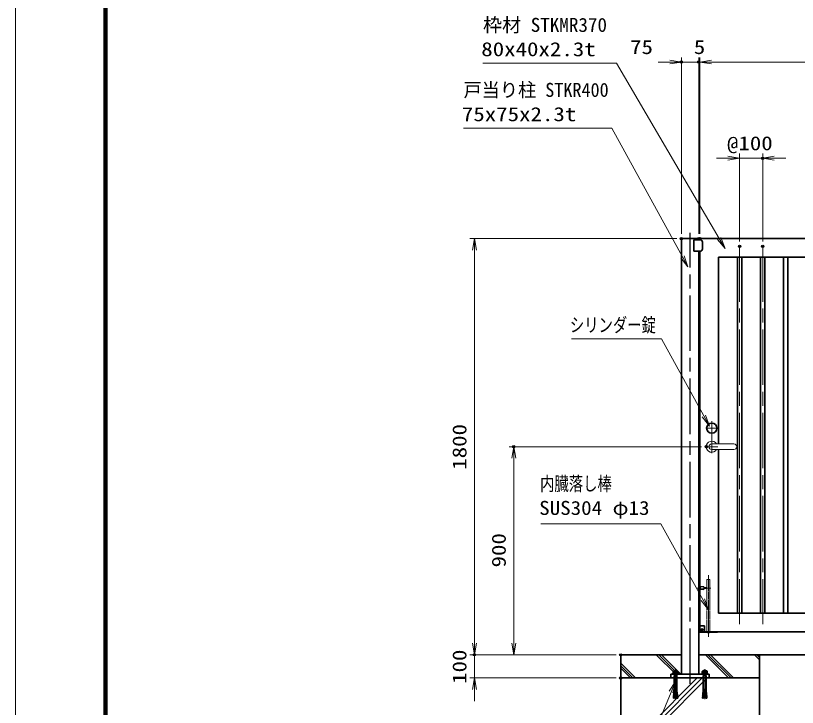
# Model space of a CAD drawing. Units: millimetres at full size. Extents: x -5940 to 5940, y -4200 to 4200.
# Drawn here: x -5940 to -2560, y -2044 to 947 of the extents above; entities that cross this region are included whole.
import ezdxf
from ezdxf.enums import TextEntityAlignment as Align

# ---------------------------------------------------------------- set-up
doc = ezdxf.new("R2010")
doc.units = ezdxf.units.MM
doc.header["$LTSCALE"] = 20
doc.header["$PDMODE"] = 32
doc.header["$PDSIZE"] = 10
doc.linetypes.add('DASHED', pattern=[7.5, 6, -1.5])
doc.linetypes.add('USER1', pattern=[18, 12, -1.5, 3, -1.5])
for name, color, linetype, lineweight in [('0-0_D-TTL', 7, 'Continuous', 18), ('0-1_軸線', 200, 'USER1', 15), ('0-2_隠れ線', 140, 'DASHED', 18), ('0-3_外形線', 7, 'Continuous', 35), ('0-4_寸法線', 4, 'Continuous', 18), ('0-5_0', 7, 'Continuous', 18), ('0-8_細線', 2, 'Continuous', 35), ('0-9_ハッチング', 253, 'Continuous', 13), ('0-A_2', 7, 'Continuous', 18), ('0-B_中心線', 6, 'USER1', 25)]:
    doc.layers.add(name, color=color, linetype=linetype, lineweight=lineweight)
doc.layers.add('0-6_Defpoints', color=7, linetype='Continuous')
doc.styles.add('ＭＳ ゴシック', font='')
doc.styles.get('ＭＳ ゴシック').set_extended_font_data('MS Gothic')

# ---------------------------------------------------------------- blocks, each defined once
blk = doc.blocks.new('_Open')
at = {"layer": '0-5_0'}
blk.add_line((-20, 3.333), (0, 0), dxfattribs=at)
blk.add_lwpolyline([(-20, -3.333), (0, 0), (-20, 0)], dxfattribs=at)
blk = doc.blocks.new('S30')
at = {"layer": '0-4_寸法線'}
for points in [[(-15378954, 53970473.1), (-15366133.8, 53970473.1), (-15360028.7, 53959346.5), (-15359547.7, 53958469.8)], [(-15360174.8, 53959266.3), (-15359547.7, 53958469.8), (-15359882.6, 53959426.7)]]:
    blk.add_lwpolyline(points, dxfattribs=at)
at = {"layer": '0-4_寸法線', "color": 254, "style": 'ＭＳ ゴシック'}
for s, width, p in [('戸当り柱 STKR400', 0.95, (-15378954, 53972812.4)), ('75x75x2.3t', 1.2, (-15379098, 53970712.4))]:
    blk.add_text(s, height=1212, dxfattribs=dict(at, width=width)).set_placement(p, align=Align.BOTTOM_LEFT)
blk = doc.blocks.new('S33')
at = {"layer": '0-4_寸法線'}
for points in [[(-15369625.5, 53952242.7), (-15361826.1, 53952242.7), (-15358172.2, 53945580.6), (-15357691.3, 53944703.8)], [(-15358318.4, 53945500.5), (-15357691.3, 53944703.8), (-15358026.1, 53945660.8)]]:
    blk.add_lwpolyline(points, dxfattribs=at)
at = {"layer": '0-4_寸法線', "color": 254, "style": 'ＭＳ ゴシック', "width": 0.75}
blk.add_text('シリンダー錠', height=1212, dxfattribs=at).set_placement((-15369759.9, 53952482.1), align=Align.BOTTOM_LEFT)
blk = doc.blocks.new('S34')
at = {"layer": '0-4_寸法線'}
for points in [[(-15383387.4, 53898467.7), (-15370624.8, 53898467.7), (-15361007.3, 53921706.2), (-15360624.9, 53922630.2)], [(-15360853.3, 53921642.4), (-15360624.9, 53922630.2), (-15361161.3, 53921769.9)]]:
    blk.add_lwpolyline(points, dxfattribs=at)
at = {"layer": '0-4_寸法線', "color": 254, "style": 'ＭＳ ゴシック'}
for s, width, p in [('オ-ルアンカ-', 0.8, (-15383456.5, 53900807.1)), ('M12×120 ユニクロ', 0.9, (-15383579.4, 53898707.1))]:
    blk.add_text(s, height=1212, dxfattribs=dict(at, width=width)).set_placement(p, align=Align.BOTTOM_LEFT)
blk = doc.blocks.new('_DOTSMALL')
at = {"layer": '0-5_0'}
blk.add_line((-1.25, 0), (1.25, 0), dxfattribs=at)
blk = doc.blocks.new('S35')
at = {"layer": '0-4_寸法線'}
for points in [[(-15377276, 53976094.2), (-15365723, 53976094.2), (-15356843.4, 53960922.5), (-15356338.2, 53960059.5)], [(-15356987.2, 53960838.4), (-15356338.2, 53960059.5), (-15356699.5, 53961006.7)]]:
    blk.add_lwpolyline(points, dxfattribs=at)
at = {"layer": '0-4_寸法線', "color": 254, "style": 'ＭＳ ゴシック'}
blk.add_text('枠材 STKMR370', height=1212, dxfattribs=at).set_placement((-15377276, 53978433.5), align=Align.BOTTOM_LEFT)
at = {"layer": '0-4_寸法線', "color": 254, "style": 'ＭＳ ゴシック', "width": 1.2}
blk.add_text('80x40x2.3t', height=1212, dxfattribs=at).set_placement((-15377420, 53976333.5), align=Align.BOTTOM_LEFT)
blk = doc.blocks.new('PROFUV00HOJH2L')
at = {"layer": '0-1_軸線'}
blk.add_line((0, 452.5), (0, -2142.9), dxfattribs=at)
at = {"layer": '0-8_細線'}
for p, q in [((-255.4, 43.3), (-185, 81.2)), ((-217.5, 225), (-174.2, 290)), ((-217.5, 81.2), (-217.5, 225)), ((-185, 81.2), (-217.5, 81.2)), ((-185, 81.2), (0, 81.2)), ((-174.2, 290), (0, 290)), ((-174.2, 290), (-98.4, 246.7)), ((-120, 290), (-98.4, 317.1)), ((-120, 290), (0, 290)), ((-120, 0), (0, 0)), ((-120, -27.1), (-120, 0)), ((0, 317.1), (-98.4, 317.1)), ((-98.4, 246.7), (-44.2, 290)), ((-98.4, 246.7), (-98.4, 81.2)), ((-44.2, 290), (0, 290)), ((0, 317.1), (98.4, 317.1)), ((174.2, 290), (0, 290)), ((120, 290), (0, 290)), ((44.2, 290), (0, 290)), ((185, 81.2), (0, 81.2)), ((120, 0), (0, 0)), ((98.4, 246.7), (44.2, 290)), ((120, 290), (98.4, 317.1)), ((174.2, 290), (98.4, 246.7)), ((98.4, 246.7), (98.4, 81.2)), ((120, 0), (255.4, 0)), ((120, -27.1), (120, 0)), ((217.5, 225), (174.2, 290)), ((217.5, 81.2), (217.5, 225)), ((-120, -27.1), (0, -27.1)), ((-120, -48.7), (-120, -27.1)), ((-103.8, -48.7), (-120, -48.7)), ((-120, -92.1), (-120, -65)), ((-120, -65), (0, -65)), ((-120, -143.7), (-120, -1515)), ((-103.8, -48.7), (0, -48.7)), ((-103.8, -65), (-103.8, -48.7)), ((-101.5, -92.1), (0, -92.1)), ((-101.5, -116), (0, -116)), ((120, -27.1), (0, -27.1)), ((103.8, -48.7), (0, -48.7)), ((120, -65), (0, -65)), ((101.5, -92.1), (0, -92.1)), ((101.5, -116), (0, -116)), ((101.5, -92.1), (120, -92.1)), ((101.5, -116), (101.5, -92.1)), ((120, -143.7), (101.5, -116)), ((103.8, -48.7), (120, -48.7)), ((103.8, -65), (103.8, -48.7)), ((120, -48.7), (120, -27.1)), ((120, -92.1), (120, -65)), ((120, -143.7), (120, -1515)), ((-98.3, -2077.5), (0, -1252.2)), ((98.3, -2077.5), (0, -1252.2)), ((-184.5, -1984.1), (-190.6, -2053.2)), ((-184.5, -1984.1), (-88.1, -1992.5)), ((-172.4, -1845.8), (-178.5, -1914.9)), ((-178.5, -1914.9), (-79.9, -1923.6)), ((-172.7, -1985.1), (-166.7, -1916)), ((-172.4, -1845.8), (-71.7, -1854.6)), ((-160.3, -1707.6), (-166.4, -1776.7)), ((-166.4, -1776.7), (-63.5, -1785.7)), ((-160.7, -1846.8), (-154.6, -1777.7)), ((-160.3, -1707.6), (-55.3, -1716.7)), ((-154.3, -1638.4), (-47.1, -1647.8)), ((-148.6, -1708.6), (-142.5, -1639.5)), ((-148.2, -1569.3), (-38.9, -1578.9)), ((-136.5, -1570.3), (-120, -1515)), ((-31.3, -1515), (-120, -1515)), ((31.3, -1515), (120, -1515)), ((148.2, -1569.3), (38.9, -1578.9)), ((154.3, -1638.4), (47.1, -1647.8)), ((160.3, -1707.6), (55.3, -1716.7)), ((166.4, -1776.7), (63.5, -1785.7)), ((172.4, -1845.8), (71.7, -1854.6)), ((178.5, -1914.9), (79.9, -1923.6)), ((184.5, -1984.1), (88.1, -1992.5)), ((136.5, -1570.3), (120, -1515)), ((148.6, -1708.6), (142.5, -1639.5)), ((160.7, -1846.8), (154.6, -1777.7)), ((160.3, -1707.6), (166.4, -1776.7)), ((172.7, -1985.1), (166.7, -1916)), ((172.4, -1845.8), (178.5, -1914.9)), ((184.5, -1984.1), (190.6, -2053.2)), ((-190.6, -2053.2), (-96.4, -2061.4)), ((-178.8, -2054.7), (-180.2, -2070.3)), ((-180.2, -2070.3), (-98.3, -2077.5)), ((-178.8, -2054.7), (-178.8, -2054.2)), ((190.6, -2053.2), (96.4, -2061.4)), ((180.2, -2070.3), (98.3, -2077.5)), ((178.8, -2054.7), (178.8, -2054.2)), ((178.8, -2054.7), (180.2, -2070.3))]:
    blk.add_line(p, q, dxfattribs=at)
for points in [[(-120, 0), (-255.4, 0), (-255.4, 43.3)], [(255.4, 0), (255.4, 43.3), (185, 81.2), (217.5, 81.2)], [(-120, -143.7), (-101.5, -116), (-101.5, -92.1), (-120, -92.1)], [(-148.2, -1569.3), (-154.3, -1638.4), (-148.2, -1569.3)], [(154.3, -1638.4), (148.2, -1569.3), (154.3, -1638.4)]]:
    blk.add_lwpolyline(points, dxfattribs=at)
blk = doc.blocks.new('cgcxfcfj')
at = {"layer": '0-3_外形線'}
blk.add_lwpolyline([(-1660, 320), (1640, 320), (1640, 0), (-1660, 0)], close=True, dxfattribs=at)
at = {"layer": '0-5_0'}
for p in [(-1260, 320), (1260, 320)]:
    blk.add_blockref('PROFUV00HOJH2L', p, dxfattribs=at)
blk = doc.blocks.new('shgtdhgjhhggf')
at = {"layer": '0-1_軸線'}
for p, q in [((734, 4902.9), (734, -448.4)), ((-296.3, 3780), (934.3, 3780)), ((180, 160), (87.6, 160)), ((180, 160), (180, 252.4)), ((180, 160), (272.4, 160)), ((180, 160), (180, 67.6))]:
    blk.add_line(p, q, dxfattribs=at)
at = {"layer": '0-2_隠れ線'}
for p, q in [((604, 4520), (864, 4520)), ((604, 4520), (604, 40)), ((864, 4520), (864, 40)), ((34, 3930), (34, 3630)), ((334, 3630), (334, 3930)), ((334, 3830), (604, 3830)), ((334, 3730), (604, 3730))]:
    blk.add_line(p, q, dxfattribs=at)
for centre, radius, start, end in [((184, 4290), 390, 247.38014, 292.61986), ((184, 3270), 390, 67.38014, 112.61986), ((734, 40), 130, 180, 217.97987), ((734, 40), 130, 322.02013, 0)]:
    blk.add_arc(centre, radius, start, end, dxfattribs=at)
at = {"layer": '0-3_外形線'}
for p, q in [((0, 520), (380, 520)), ((132, 166.2), (173.8, 166.2)), ((132, 166.2), (132, 153.8)), ((132, 153.8), (173.8, 153.8)), ((186.2, 208), (173.8, 208)), ((173.8, 208), (173.8, 166.2)), ((173.8, 153.8), (173.8, 112)), ((186.2, 112), (173.8, 112)), ((186.2, 208), (186.2, 166.2)), ((186.2, 166.2), (228, 166.2)), ((186.2, 153.8), (186.2, 112)), ((186.2, 153.8), (228, 153.8)), ((228, 166.2), (228, 153.8)), ((380, 520), (380, -40)), ((0, -40), (1504, -40))]:
    blk.add_line(p, q, dxfattribs=at)
blk.add_circle((180, 160), 84, dxfattribs=at)
for centre, radius, start, end in [((1504, 0), 40, 270, 0), ((734, 40), 130, 217.97987, 322.02013)]:
    blk.add_arc(centre, radius, start, end, dxfattribs=at)
blk = doc.blocks.new('S43')
at = {"layer": '0-4_寸法線'}
for points in [[(-15372268.5, 53936261.8), (-15361898.1, 53936261.8), (-15358255.5, 53929698.8), (-15357770.2, 53928824.4)], [(-15358401.3, 53929617.9), (-15357770.2, 53928824.4), (-15358109.8, 53929779.6)]]:
    blk.add_lwpolyline(points, dxfattribs=at)
at = {"layer": '0-4_寸法線', "color": 254, "style": 'ＭＳ ゴシック'}
for s, width, p in [('内臓落し棒', 0.75, (-15372335.7, 53938758.7)), ('SUS304 φ13', 1.1, (-15372412.5, 53936658.7))]:
    blk.add_text(s, height=1212, dxfattribs=dict(at, width=width)).set_placement(p, align=Align.BOTTOM_LEFT)

msp = doc.modelspace()

# ---------------------------------------------------------------- linework, layer by layer
at = {"layer": '0-0_D-TTL'}
for points in [[(-5940, -4200), (5940, -4200), (5940, 4200), (-5940, 4200)], [(-5558.14, 3889.71), (5558.14, 3889.71), (5558.14, -3888.86), (-5558.14, -3888.86)], [(-5554.61, 3886.18), (5554.61, 3886.18), (5554.61, -3885.32), (-5554.61, -3885.32)], [(-5551.07, 3882.64), (5551.07, 3882.64), (5551.07, -3881.79), (-5551.07, -3881.79)], [(-5547.54, 3879.11), (5547.54, 3879.11), (5547.54, -3878.25), (-5547.54, -3878.25)], [(-5544, 3875.57), (5544, 3875.57), (5544, -3874.71), (-5544, -3874.71)]]:
    msp.add_lwpolyline(points, close=True, dxfattribs=at)
at = {"layer": '0-1_軸線'}
for p, q in [((-2809.77, -50.03), (-2809.77, -1684.03)), ((-2709.77, -50.03), (-2709.77, -1684.03)), ((-2930.02, -945.03), (-2930.02, -806.03)), ((-2954.02, -837.03), (-2904.02, -837.03)), ((-2956.02, -917.03), (-2904.02, -917.03))]:
    msp.add_line(p, q, dxfattribs=at)
at = {"layer": '0-3_外形線'}
for p, q in [((-3061.02, -1901.03), (-3061.02, -17.03)), ((-3061.02, -17.03), (-2986.02, -17.03)), ((-3008.02, -22.03), (-2980.02, -22.03)), ((-3008.02, -22.03), (-3008.02, -72.03)), ((-2986.02, -22.03), (-2986.02, -17.03)), ((-2981.02, -17.03), (-961.02, -17.03)), ((-2981.02, -22.03), (-2981.02, -17.03)), ((-2970.02, -32.03), (-2970.02, -62.03)), ((-2980.02, -72.03), (-3008.02, -72.03)), ((-2986.02, -1901.03), (-2986.02, -72.03)), ((-2981.02, -1719.03), (-2981.02, -72.03)), ((-2901.02, -97.03), (-1086.02, -97.03)), ((-2901.02, -97.03), (-2901.02, -905.03)), ((-2901.02, -929.03), (-2901.02, -1637.03)), ((-1086.02, -1637.03), (-2901.02, -1637.03)), ((-961.02, -1717.03), (-2981.02, -1717.03)), ((-2723.52, -1817.03), (-1323.52, -1817.03))]:
    msp.add_line(p, q, dxfattribs=at)
for points in [[(-2819.27, -1637.03), (-2800.27, -1637.03), (-2800.27, -97.03), (-2819.27, -97.03)], [(-2719.27, -1637.03), (-2700.27, -1637.03), (-2700.27, -97.03), (-2719.27, -97.03)], [(-2619.27, -1637.03), (-2600.27, -1637.03), (-2600.27, -97.03), (-2619.27, -97.03)], [(-3323.52, -1917.03), (-2723.52, -1917.03), (-2723.52, -2717.03), (-3323.52, -2717.03)]]:
    msp.add_lwpolyline(points, close=True, dxfattribs=at)
msp.add_lwpolyline([(-2986.02, -1817.03), (-2723.52, -1817.03), (-2723.52, -1917.03), (-3323.52, -1917.03), (-3323.52, -1817.03), (-3061.02, -1817.03)], dxfattribs=at)
msp.add_circle((-2930.02, -837.03), 22, dxfattribs=at)
for centre, start, end in [((-2980.02, -32.03), 0, 90), ((-2980.02, -62.03), 270, 0)]:
    msp.add_arc(centre, 10, start, end, dxfattribs=at)
at = {"layer": '0-4_寸法線'}
for p, q in [((-3111.02, 746.33), (-3161.02, 746.33)), ((-3061.02, 2.97), (-3061.02, 766.33)), ((-2986.02, 746.33), (-3061.02, 746.33)), ((-2986.02, 2.97), (-2986.02, 766.33)), ((-2986.02, 2.97), (-2986.02, 766.33)), ((-2981.02, 746.33), (-2986.02, 746.33)), ((-2981.02, 2.97), (-2981.02, 766.33)), ((-2981.02, 2.97), (-2981.02, 766.33)), ((-2981.02, 746.33), (-961.02, 746.33)), ((-2931.02, 746.33), (-2881.02, 746.33)), ((-2809.77, -30.03), (-2809.77, 350.3)), ((-2709.77, -30.03), (-2709.77, 350.3)), ((-2859.77, 330.3), (-2909.77, 330.3)), ((-2809.77, 330.3), (-2709.77, 330.3)), ((-2659.77, 330.3), (-2609.77, 330.3)), ((-3081.02, -17.03), (-3976.12, -17.03)), ((-3956.12, -17.03), (-3956.12, -1817.03)), ((-2974.02, -917.03), (-3806.12, -917.03)), ((-3786.12, -1817.03), (-3786.12, -917.03)), ((-3956.12, -1767.03), (-3956.12, -1717.03)), ((-3343.52, -1817.03), (-3976.12, -1817.03)), ((-3343.52, -1817.03), (-3976.12, -1817.03)), ((-3956.12, -1917.03), (-3956.12, -1817.03)), ((-3343.52, -1817.03), (-3806.12, -1817.03)), ((-3343.52, -1917.03), (-3976.12, -1917.03)), ((-3956.12, -1967.03), (-3956.12, -2017.03))]:
    msp.add_line(p, q, dxfattribs=at)
at = {"layer": '0-6_Defpoints'}
for p in [(-3061.02, 746.33), (-2986.02, 746.33), (-2709.77, 330.3), (-3061.02, -17.03), (-3061.02, -17.03), (-2986.02, -17.03), (-2981.02, -17.03), (-2809.77, -50.03), (-2709.77, -50.03), (-3786.12, -917.03), (-2954.02, -917.03), (-3956.12, -1817.03), (-3956.12, -1817.03), (-3323.52, -1817.03), (-3323.52, -1917.03)]:
    msp.add_point(p, dxfattribs=at)
at = {"layer": '0-9_ハッチング'}
for p, q in [((-3085.63, -1901.03), (-3169.63, -1817.03)), ((-3074.76, -1901.03), (-3158.76, -1817.03)), ((-3063.88, -1901.03), (-3147.88, -1817.03)), ((-2857.5, -1917.03), (-2957.5, -1817.03)), ((-2846.62, -1917.03), (-2946.62, -1817.03)), ((-2835.75, -1917.03), (-2935.75, -1817.03)), ((-2723.52, -1838.87), (-2745.37, -1817.03)), ((-2723.52, -1828), (-2734.49, -1817.03)), ((-2723.52, -1817.12), (-2723.62, -1817.03)), ((-3260.01, -1917.03), (-3323.52, -1853.52)), ((-3270.89, -1917.03), (-3323.52, -1864.39)), ((-3281.76, -1917.03), (-3323.52, -1875.27)), ((-3323.52, -2247.01), (-2993.55, -1917.03)), ((-3323.52, -2268.76), (-2971.8, -1917.03)), ((-3323.52, -2290.51), (-2950.05, -1917.03))]:
    msp.add_line(p, q, dxfattribs=at)
at = {"layer": '0-A_2'}
for p, q in [((-2834.02, -905.03), (-2930.02, -905.03)), ((-2930.02, -929.03), (-2834.02, -929.03))]:
    msp.add_line(p, q, dxfattribs=at)
for centre, radius, start, end in [((-2930.02, -917.03), 24, 30, 330), ((-2930.02, -917.03), 12, 90, 270), ((-2834.02, -917.03), 12, 270, 90)]:
    msp.add_arc(centre, radius, start, end, dxfattribs=at)
at = {"layer": '0-B_中心線'}
msp.add_line((-3023.52, -1942.53), (-3023.52, 8.47), dxfattribs=at)

# ---------------------------------------------------------------- block references
at = {"layer": '0-3_外形線', "xscale": 0.05, "yscale": 0.05}
msp.add_blockref('shgtdhgjhhggf', (-2981.02, -1717.03), dxfattribs=at)
at = {"layer": '0-4_寸法線'}
for name, p, xscale, yscale in [('S35', (764944.5, -2698063.17), 0.05, 0.05), ('_Open', (-3061.02, 746.33), 2.5, 2.5), ('_DOTSMALL', (-2986.02, 746.33), 2.5, 2.5), ('S30', (764944.5, -2698063.17), 0.05, 0.05), ('_Open', (-2809.77, 330.3), 2.5, 2.5), ('S33', (764944.5, -2698063.17), 0.05, 0.05), ('S43', (764944.5, -2698063.17), 0.05, 0.05), ('S34', (764944.5, -2698063.17), 0.05, 0.05)]:
    msp.add_blockref(name, p, dxfattribs=dict(at, xscale=xscale, yscale=yscale))
at = {"layer": '0-4_寸法線', "xscale": 2.5, "yscale": 2.5}
for name, p, rotation in [('_DOTSMALL', (-2986.02, 746.33), 180), ('_Open', (-2981.02, 746.33), 180), ('_Open', (-2981.02, 746.33), 180), ('_Open', (-2709.77, 330.3), 180), ('_Open', (-3956.12, -17.03), 90), ('_Open', (-3786.12, -917.03), 90), ('_Open', (-3956.12, -1817.03), 270), ('_Open', (-3956.12, -1817.03), 270), ('_Open', (-3786.12, -1817.03), 270), ('_Open', (-3956.12, -1917.03), 90)]:
    msp.add_blockref(name, p, dxfattribs=dict(at, rotation=rotation))
at = {"layer": '0-8_細線', "xscale": 0.05, "yscale": 0.05}
msp.add_blockref('cgcxfcfj', (-3023.52, -1917.03), dxfattribs=at)

# ---------------------------------------------------------------- texts
at = {"layer": '0-4_寸法線', "color": 254, "style": 'ＭＳ ゴシック', "width": 1.2}
for s, p in [('75', (-3282.99, 762.68)), ('5', (-3007.52, 762.68)), ('@100', (-2864.17, 346.64))]:
    msp.add_text(s, height=60.56, dxfattribs=at).set_placement(p, align=Align.BOTTOM_LEFT)
for s, p in [('1800', (-3972.46, -1016.63)), ('900', (-3802.46, -1439.03)), ('100', (-3972.46, -1942.63))]:
    msp.add_text(s, height=60.56, rotation=90, dxfattribs=at).set_placement(p, align=Align.BOTTOM_LEFT)

doc.saveas('drawing.dxf')
